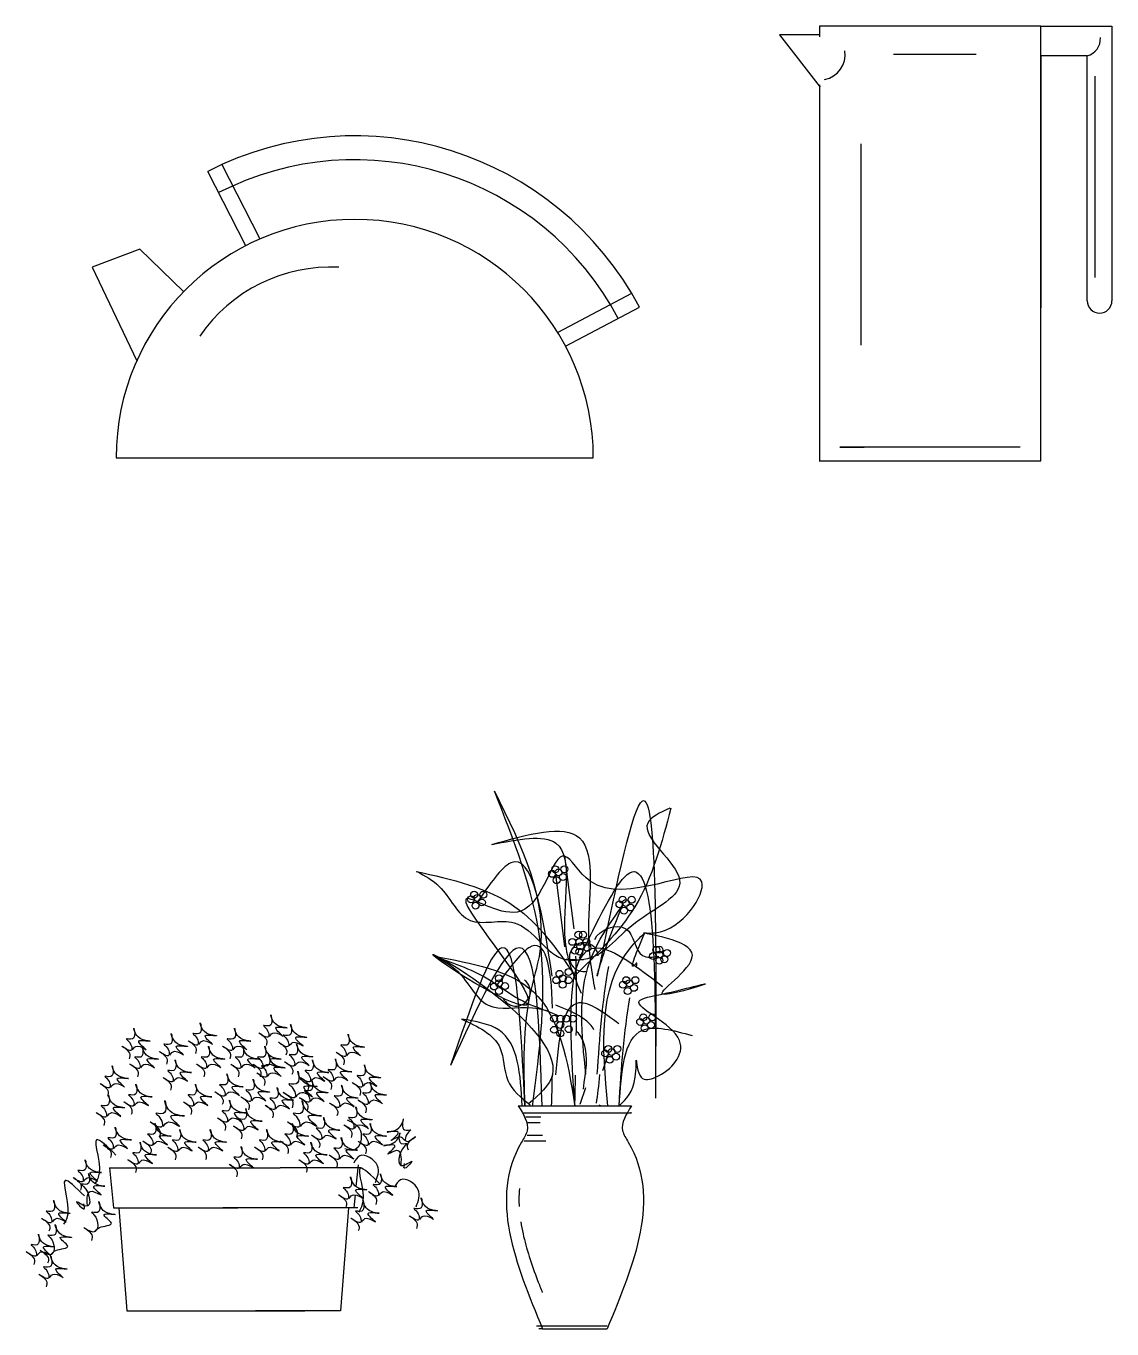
# Model space of a CAD drawing. Header units: centimetres. Extents: x 56177 to 99483, y 493 to 15482.
# Drawn here: x 61435.16 to 61462.04, y 3115.2 to 3147.45 of the extents above; entities that cross this region are included whole.
import ezdxf

# ---------------------------------------------------------------- set-up
doc = ezdxf.new("R2010")
doc.units = ezdxf.units.CM
doc.header["$MEASUREMENT"] = 0
doc.layers.add('010_BLOQUES', color=250, linetype='Continuous')

msp = doc.modelspace()

# ---------------------------------------------------------------- linework, layer by layer
at = {"layer": '010_BLOQUES'}
for p, q in [((61460.276, 3147.454), (61454.803, 3147.454)), ((61454.803, 3147.454), (61454.803, 3147.191)), ((61460.276, 3147.454), (61462.039, 3147.454)), ((61460.276, 3136.693), (61460.276, 3147.454)), ((61462.039, 3147.454), (61462.039, 3140.652)), ((61454.802, 3147.236), (61453.809, 3147.236)), ((61453.809, 3147.236), (61454.815, 3145.944)), ((61456.63, 3146.755), (61458.679, 3146.755)), ((61461.429, 3146.718), (61460.276, 3146.718)), ((61460.276, 3146.718), (61460.276, 3140.474)), ((61460.276, 3146.718), (61460.276, 3140.474)), ((61461.429, 3140.652), (61461.429, 3146.718)), ((61461.617, 3146.215), (61461.617, 3141.233)), ((61454.803, 3146.002), (61454.803, 3136.709)), ((61455.827, 3144.539), (61455.827, 3139.556)), ((61440.603, 3142.017), (61439.66, 3143.856)), ((61440.953, 3142.196), (61440.01, 3144.036)), ((61437.983, 3141.929), (61436.802, 3141.486)), ((61439.064, 3140.879), (61437.983, 3141.929)), ((61436.802, 3141.486), (61437.905, 3139.169)), ((61448.333, 3139.873), (61450.16, 3140.84)), ((61448.517, 3139.525), (61450.344, 3140.492)), ((61437.392, 3136.762), (61449.203, 3136.762)), ((61459.765, 3137.029), (61455.307, 3137.029)), ((61455.307, 3137.029), (61455.909, 3137.029)), ((61455.307, 3137.029), (61455.909, 3137.029)), ((61454.792, 3136.693), (61460.276, 3136.693)), ((61448.492, 3126.904), (61448.717, 3125.105)), ((61448.492, 3126.904), (61448.717, 3125.105)), ((61448.267, 3126.454), (61448.492, 3124.655)), ((61449.441, 3121.596), (61449.581, 3122.007)), ((61448.881, 3120.762), (61449.021, 3121.173)), ((61440.643, 3120.82), (61440.597, 3120.866)), ((61440.643, 3120.82), (61440.597, 3120.866)), ((61447.342, 3120.724), (61450.152, 3120.724)), ((61447.342, 3120.724), (61447.497, 3120.724)), ((61447.342, 3120.724), (61447.497, 3120.724)), ((61447.449, 3120.549), (61450.152, 3120.549)), ((61447.536, 3120.449), (61447.908, 3120.449)), ((61447.536, 3120.449), (61447.908, 3120.449)), ((61447.584, 3120.311), (61447.886, 3120.311)), ((61450.151, 3120.551), (61450.12, 3120.551)), ((61450.151, 3120.551), (61450.12, 3120.551)), ((61450.152, 3120.549), (61450.137, 3120.549)), ((61450.152, 3120.549), (61450.137, 3120.549)), ((61447.565, 3119.996), (61447.949, 3119.996)), ((61447.488, 3119.859), (61448.029, 3119.859)), ((61447.575, 3119.859), (61447.796, 3119.859)), ((61447.575, 3119.859), (61447.796, 3119.859)), ((61437.23, 3119.185), (61441.454, 3119.185)), ((61437.23, 3119.185), (61437.331, 3118.194)), ((61443.45, 3119.185), (61441.454, 3119.185)), ((61443.382, 3119.259), (61443.328, 3118.727)), ((61443.382, 3119.259), (61443.328, 3118.727)), ((61443.307, 3118.52), (61443.273, 3118.194)), ((61443.307, 3118.52), (61443.273, 3118.194)), ((61437.331, 3118.194), (61440.401, 3118.194)), ((61437.461, 3118.194), (61437.657, 3115.646)), ((61443.372, 3118.194), (61440.034, 3118.194)), ((61443.143, 3118.194), (61442.948, 3115.646)), ((61437.657, 3115.646), (61442.062, 3115.646)), ((61442.948, 3115.646), (61440.845, 3115.646)), ((61447.797, 3115.274), (61449.545, 3115.274)), ((61447.949, 3115.199), (61447.854, 3115.199)), ((61447.949, 3115.199), (61447.854, 3115.199)), ((61447.949, 3115.199), (61449.545, 3115.199))]:
    msp.add_line(p, q, dxfattribs=at)
for centre in [(61448.183, 3126.466), (61448.261, 3126.578), (61448.34, 3126.5), (61448.452, 3126.387), (61448.486, 3126.578), (61448.295, 3126.309), (61446.175, 3125.836), (61446.254, 3125.948), (61446.288, 3125.679), (61446.333, 3125.869), (61446.445, 3125.757), (61446.479, 3125.948), (61449.851, 3125.712), (61449.929, 3125.824), (61450.008, 3125.746), (61450.154, 3125.824), (61449.963, 3125.555), (61450.12, 3125.633), (61448.684, 3124.782), (61448.835, 3124.958), (61448.854, 3124.782), (61448.948, 3124.958), (61449.03, 3124.782), (61449.03, 3124.782), (61448.747, 3124.563), (61448.86, 3124.537), (61448.879, 3124.669), (61449.055, 3124.632), (61450.681, 3124.429), (61450.76, 3124.587), (61450.838, 3124.587), (61450.838, 3124.463), (61451.029, 3124.508), (61450.838, 3124.317), (61450.962, 3124.351), (61446.871, 3123.879), (61446.871, 3123.756), (61448.287, 3123.834), (61448.366, 3123.991), (61448.444, 3123.879), (61448.59, 3124.036), (61448.59, 3123.834), (61450.018, 3123.834), (61450.096, 3123.756), (61450.243, 3123.834), (61446.747, 3123.677), (61446.871, 3123.565), (61447.017, 3123.688), (61448.444, 3123.722), (61449.939, 3123.722), (61450.052, 3123.565), (61450.209, 3123.643), (61448.233, 3122.878), (61448.384, 3122.878), (61448.535, 3122.878), (61448.702, 3122.878), (61450.362, 3122.801), (61450.44, 3122.913), (61450.519, 3122.834), (61450.665, 3122.913), (61448.233, 3122.605), (61448.384, 3122.726), (61448.384, 3122.515), (61448.596, 3122.62), (61450.474, 3122.643), (61450.631, 3122.722), (61449.575, 3122.131), (61449.8, 3122.131), (61449.496, 3122.019), (61449.609, 3121.862), (61449.654, 3122.053), (61449.766, 3121.94)]:
    msp.add_circle(centre, 0.0856, dxfattribs=at)
for centre, radius, start, end in [((61461.323, 3147.136), 0.431, 284.3284, 4.0968), ((61454.812, 3146.745), 0.624, 280.5438, 8.5665), ((61443.298, 3136.762), 7.972, 27.8973, 117.1497), ((61443.298, 3136.762), 7.382, 27.8973, 117.1497), ((61443.298, 3136.762), 5.905, 0, 180), ((61442.707, 3137.549), 3.937, 87.1376, 145.4915), ((61461.734, 3140.652), 0.305, 180, 0)]:
    msp.add_arc(centre, radius, start, end, dxfattribs=at)
for centre, major_axis, start_param, end_param in [((61448.97, 3124.403), (0.253, 0.253), 5.583697, 10.443954), ((61447.286, 3123.55), (-0.253, 0.253), 1.238847, 4.85011)]:
    msp.add_ellipse(centre, major_axis=major_axis, ratio=1, start_param=start_param, end_param=end_param, dxfattribs=at)
for points, knots in [([(61449.309, 3123.934), (61449.716, 3125.911), (61450.796, 3131.164), (61450.761, 3124.848), (61450.739, 3120.909)], [0, 0, 0, 0, 4.421846, 11.748643, 11.748643, 11.748643, 11.748643]), ([(61447.698, 3120.704), (61447.88, 3122.103), (61448.229, 3124.79), (61447.235, 3127.304), (61446.758, 3128.509)], [0, 0, 0, 0, 4.155692, 7.977525, 7.977525, 7.977525, 7.977525]), ([(61446.758, 3128.509), (61447.432, 3127.149), (61448.238, 3125.521), (61447.435, 3122.949), (61447.475, 3121.696), (61447.507, 3120.724)], [0, 0, 0, 0, 4.232072, 5.0658, 7.958607, 7.958607, 7.958607, 7.958607]), ([(61446.758, 3128.509), (61447.432, 3127.149), (61448.238, 3125.521), (61447.435, 3122.949), (61447.475, 3121.696), (61447.507, 3120.724)], [0, 0, 0, 0, 4.232072, 5.0658, 7.958607, 7.958607, 7.958607, 7.958607]), ([(61447.698, 3120.704), (61447.88, 3122.103), (61448.229, 3124.79), (61447.235, 3127.304), (61446.758, 3128.509)], [0, 0, 0, 0, 4.155692, 7.977525, 7.977525, 7.977525, 7.977525]), ([(61447.698, 3120.704), (61447.88, 3122.103), (61448.229, 3124.79), (61447.235, 3127.304), (61446.758, 3128.509)], [0, 0, 0, 0, 4.155692, 7.977525, 7.977525, 7.977525, 7.977525]), ([(61446.758, 3128.509), (61447.432, 3127.149), (61448.238, 3125.521), (61447.435, 3122.949), (61447.475, 3121.696), (61447.507, 3120.724)], [0, 0, 0, 0, 4.232072, 5.0658, 7.958607, 7.958607, 7.958607, 7.958607]), ([(61451.098, 3128.089), (61450.857, 3127.98), (61450.026, 3127.606), (61452.114, 3126.19), (61450.036, 3125.333), (61449.375, 3124.277), (61448.684, 3124.336), (61448.534, 3124.349)], [0, 0, 0, 0, 0.657478, 2.273018, 3.797901, 5.366513, 5.801782, 5.801782, 5.801782, 5.801782]), ([(61451.124, 3128.095), (61450.899, 3127.238), (61450.475, 3125.63), (61449.289, 3124.474), (61448.735, 3123.934)], [0, 0, 0, 0, 2.601284, 4.878639, 4.878639, 4.878639, 4.878639]), ([(61446.69, 3127.19), (61447.584, 3127.446), (61449.477, 3127.989), (61448.954, 3125.201), (61449.164, 3124.022), (61449.239, 3123.604)], [0, 0, 0, 0, 2.175007, 4.608958, 5.946778, 5.946778, 5.946778, 5.946778]), ([(61446.69, 3127.19), (61447.333, 3127.321), (61448.959, 3127.654), (61448.233, 3125.029), (61448.729, 3123.912), (61448.906, 3123.514)], [0, 0, 0, 0, 1.58926, 4.023211, 5.372366, 5.372366, 5.372366, 5.372366]), ([(61449.845, 3120.724), (61450.017, 3120.893), (61450.28, 3121.152), (61450.258, 3122.127), (61450.297, 3121.302), (61451.04, 3121.472), (61451.889, 3122.502), (61449.817, 3123.301), (61451.07, 3123.499), (61452.718, 3123.965), (61449.983, 3123.091), (61452.745, 3124.744), (61449.991, 3125.04), (61451.349, 3124.946), (61452.846, 3127.412), (61449.441, 3125.299), (61448.277, 3127.611), (61447.838, 3124.786), (61444.751, 3126.89), (61449.599, 3121.583), (61442.54, 3126.116), (61449.291, 3122.227), (61447.864, 3120.998), (61447.602, 3120.772)], [0, 0, 0, 0, 0.809437, 1.235546, 1.677904, 2.028753, 3.118158, 4.512031, 5.138494, 6.200353, 7.287601, 8.546614, 9.808726, 10.076237, 11.780764, 14.546567, 15.435311, 17.175574, 18.527224, 21.530342, 24.134926, 28.274951, 29.205524, 29.205524, 29.205524, 29.205524]), ([(61448.184, 3123.934), (61447.949, 3125.463), (61447.615, 3127.635), (61446.636, 3126.205), (61446.346, 3125.781)], [0, 0, 0, 0, 2.983618, 4.236948, 4.236948, 4.236948, 4.236948]), ([(61448.865, 3124.378), (61449.3, 3125.289), (61450.757, 3128.338), (61450.746, 3123.971), (61450.739, 3120.909)], [0, 0, 0, 0, 2.381473, 7.965838, 7.965838, 7.965838, 7.965838]), ([(61444.815, 3126.526), (61445.697, 3126.331), (61447.352, 3125.966), (61448.311, 3124.581), (61448.759, 3123.934)], [0, 0, 0, 0, 2.599645, 4.877001, 4.877001, 4.877001, 4.877001]), ([(61444.842, 3126.52), (61445.036, 3126.417), (61445.566, 3126.136), (61446.001, 3125.021), (61447.536, 3125.583), (61448.119, 3124.252), (61448.81, 3124.332), (61448.96, 3124.349)], [0, 0, 0, 0, 0.657478, 1.794533, 2.890583, 4.459195, 4.894464, 4.894464, 4.894464, 4.894464]), ([(61449.02, 3121.507), (61448.916, 3122.481), (61448.751, 3124.015), (61449.619, 3125.25), (61449.935, 3125.7)], [0, 0, 0, 0, 2.803599, 4.415243, 4.415243, 4.415243, 4.415243]), ([(61449.297, 3123.943), (61449.33, 3124.065), (61449.502, 3124.662), (61449.743, 3125.24), (61449.935, 3125.7)], [77.376223, 77.376223, 77.376223, 77.376223, 85.880955, 118.994487, 118.994487, 118.994487, 118.994487]), ([(61449.297, 3123.943), (61449.33, 3124.065), (61449.502, 3124.662), (61449.743, 3125.24), (61449.935, 3125.7)], [77.376223, 77.376223, 77.376223, 77.376223, 85.880955, 118.994487, 118.994487, 118.994487, 118.994487]), ([(61449.242, 3124.841), (61449.339, 3125.094), (61450.218, 3125.396), (61450.227, 3124.343), (61450.674, 3124.403), (61450.828, 3124.424)], [0, 0, 0, 0, 0.81088, 1.589585, 1.999477, 1.999477, 1.999477, 1.999477]), ([(61448.195, 3123.14), (61448.162, 3124.204), (61447.948, 3125.264), (61447.092, 3124.088), (61446.796, 3123.68)], [33.388075, 33.388075, 33.388075, 33.388075, 85.880955, 113.732727, 113.732727, 113.732727, 113.732727]), ([(61449.559, 3120.724), (61449.43, 3122.181), (61449.283, 3123.827), (61450.352, 3124.884), (61450.474, 3125.005)], [0, 0, 0, 0, 3.950908, 4.461026, 4.461026, 4.461026, 4.461026]), ([(61450.271, 3124.166), (61450.311, 3124.323), (61450.027, 3123.933), (61450.282, 3124.544), (61450.474, 3125.005)], [75.004902, 75.004902, 75.004902, 75.004902, 85.880955, 118.994487, 118.994487, 118.994487, 118.994487]), ([(61447.507, 3120.724), (61447.413, 3122.723), (61447.243, 3126.331), (61446.154, 3123.142), (61445.669, 3121.719)], [0, 0, 0, 0, 3.950908, 7.132097, 7.132097, 7.132097, 7.132097]), ([(61447.934, 3120.724), (61447.875, 3122.685), (61447.764, 3126.323), (61446.329, 3123.171), (61445.669, 3121.719)], [0, 0, 0, 0, 3.950908, 7.326086, 7.326086, 7.326086, 7.326086]), ([(61448.747, 3120.724), (61448.614, 3122.698), (61448.419, 3125.606), (61450.31, 3124.148), (61450.917, 3123.68)], [0, 0, 0, 0, 3.950908, 5.818842, 5.818842, 5.818842, 5.818842]), ([(61445.265, 3124.424), (61446.201, 3124.254), (61448.222, 3123.887), (61448.563, 3121.828), (61448.747, 3120.724)], [0, 0, 0, 0, 2.599645, 5.609174, 5.609174, 5.609174, 5.609174]), ([(61445.292, 3124.419), (61445.77, 3124.251), (61446.512, 3123.991), (61447.336, 3123.33), (61447.848, 3123.148), (61448.098, 3123.06)], [0, 0, 0, 0, 1.507875, 2.33649, 3.1274, 3.1274, 3.1274, 3.1274]), ([(61445.292, 3124.419), (61445.485, 3124.315), (61446.012, 3124.03), (61446.476, 3122.948), (61447.533, 3123.258), (61448.15, 3123.056), (61448.348, 3122.944)], [0, 0, 0, 0, 14.610627, 39.8785, 64.235168, 78.19512, 78.19512, 78.19512, 78.19512]), ([(61449.218, 3122.607), (61449.19, 3122.655), (61448.986, 3122.931), (61448.597, 3123.086), (61448.272, 3123.216)], [37.440619, 37.440619, 37.440619, 37.440619, 41.666447, 63.207882, 63.207882, 63.207882, 63.207882]), ([(61448.276, 3121.492), (61448.354, 3122.365), (61448.478, 3123.755), (61449.468, 3123.031), (61449.837, 3122.761)], [0, 0, 0, 0, 1.87499, 2.988365, 2.988365, 2.988365, 2.988365]), ([(61441.188, 3122.442), (61441.22, 3122.486), (61441.305, 3122.602), (61441.693, 3122.317), (61441.214, 3122.695), (61441.493, 3122.667), (61441.734, 3122.651), (61441.273, 3122.653), (61441.184, 3123.15), (61441.312, 3122.625), (61440.983, 3122.74), (61441.158, 3122.616), (61441.235, 3122.302), (61440.763, 3122.639), (61441.162, 3122.394), (61441.12, 3122.264), (61441.105, 3122.217)], [0, 0, 0, 0, 0.14793, 0.390211, 0.666859, 0.842181, 0.942259, 1.249744, 1.491183, 1.758996, 1.908596, 1.990839, 2.220536, 2.469555, 2.728309, 2.869728, 2.869728, 2.869728, 2.869728]), ([(61447.446, 3120.724), (61447.4, 3121.495), (61447.331, 3122.648), (61446.287, 3122.814), (61445.941, 3122.869)], [0, 0, 0, 0, 1.958158, 2.927523, 2.927523, 2.927523, 2.927523]), ([(61445.941, 3122.869), (61446.341, 3122.687), (61447.022, 3122.376), (61446.965, 3121.29), (61447.414, 3120.925), (61447.637, 3120.744)], [0, 0, 0, 0, 1.183712, 2.01744, 2.837917, 2.837917, 2.837917, 2.837917]), ([(61445.941, 3122.869), (61446.341, 3122.687), (61447.022, 3122.376), (61446.965, 3121.29), (61447.414, 3120.925), (61447.637, 3120.744)], [0, 0, 0, 0, 1.183712, 2.01744, 2.837917, 2.837917, 2.837917, 2.837917]), ([(61447.446, 3120.724), (61447.4, 3121.495), (61447.331, 3122.648), (61446.287, 3122.814), (61445.941, 3122.869)], [0, 0, 0, 0, 1.958158, 2.927523, 2.927523, 2.927523, 2.927523]), ([(61447.446, 3120.724), (61447.4, 3121.495), (61447.331, 3122.648), (61446.287, 3122.814), (61445.941, 3122.869)], [0, 0, 0, 0, 1.958158, 2.927523, 2.927523, 2.927523, 2.927523]), ([(61445.941, 3122.869), (61446.341, 3122.687), (61447.022, 3122.376), (61446.965, 3121.29), (61447.414, 3120.925), (61447.637, 3120.744)], [0, 0, 0, 0, 1.183712, 2.01744, 2.837917, 2.837917, 2.837917, 2.837917]), ([(61437.796, 3122.112), (61437.828, 3122.156), (61437.912, 3122.272), (61438.301, 3121.988), (61437.821, 3122.365), (61438.101, 3122.337), (61438.342, 3122.321), (61437.881, 3122.323), (61437.792, 3122.82), (61437.92, 3122.295), (61437.591, 3122.41), (61437.766, 3122.286), (61437.843, 3121.973), (61437.371, 3122.31), (61437.77, 3122.065), (61437.728, 3121.934), (61437.713, 3121.888)], [0, 0, 0, 0, 0.14793, 0.390211, 0.666859, 0.842181, 0.942259, 1.249744, 1.491183, 1.758996, 1.908596, 1.990839, 2.220536, 2.469555, 2.728309, 2.869728, 2.869728, 2.869728, 2.869728]), ([(61439.44, 3122.245), (61439.472, 3122.289), (61439.556, 3122.405), (61439.945, 3122.12), (61439.465, 3122.498), (61439.745, 3122.47), (61439.986, 3122.454), (61439.525, 3122.456), (61439.436, 3122.953), (61439.564, 3122.428), (61439.235, 3122.543), (61439.41, 3122.419), (61439.487, 3122.105), (61439.015, 3122.442), (61439.414, 3122.198), (61439.372, 3122.067), (61439.357, 3122.021)], [0, 0, 0, 0, 0.14793, 0.390211, 0.666859, 0.842181, 0.942259, 1.249744, 1.491183, 1.758996, 1.908596, 1.990839, 2.220536, 2.469555, 2.728309, 2.869728, 2.869728, 2.869728, 2.869728]), ([(61440.288, 3122.112), (61440.32, 3122.156), (61440.404, 3122.272), (61440.793, 3121.988), (61440.313, 3122.365), (61440.593, 3122.337), (61440.834, 3122.321), (61440.373, 3122.323), (61440.284, 3122.82), (61440.412, 3122.295), (61440.083, 3122.41), (61440.258, 3122.286), (61440.335, 3121.973), (61439.863, 3122.31), (61440.262, 3122.065), (61440.22, 3121.934), (61440.205, 3121.888)], [0, 0, 0, 0, 0.14793, 0.390211, 0.666859, 0.842181, 0.942259, 1.249744, 1.491183, 1.758996, 1.908596, 1.990839, 2.220536, 2.469555, 2.728309, 2.869728, 2.869728, 2.869728, 2.869728]), ([(61441.679, 3122.205), (61441.711, 3122.249), (61441.795, 3122.365), (61442.184, 3122.08), (61441.704, 3122.458), (61441.984, 3122.43), (61442.225, 3122.414), (61441.764, 3122.415), (61441.675, 3122.913), (61441.803, 3122.388), (61441.474, 3122.503), (61441.649, 3122.379), (61441.726, 3122.065), (61441.254, 3122.402), (61441.653, 3122.157), (61441.611, 3122.027), (61441.596, 3121.98)], [0, 0, 0, 0, 0.14793, 0.390211, 0.666859, 0.842181, 0.942259, 1.249744, 1.491183, 1.758996, 1.908596, 1.990839, 2.220536, 2.469555, 2.728309, 2.869728, 2.869728, 2.869728, 2.869728]), ([(61448.79, 3122.575), (61448.872, 3122.472), (61449.1, 3122.066), (61449.012, 3121.579), (61448.948, 3121.139)], [90.42316, 90.42316, 90.42316, 90.42316, 99.093233, 121.632, 121.632, 121.632, 121.632]), ([(61449.845, 3120.724), (61449.896, 3121.56), (61449.98, 3122.925), (61451.183, 3122.592), (61451.649, 3122.463)], [0, 0, 0, 0, 1.958158, 3.194623, 3.194623, 3.194623, 3.194623]), ([(61449.845, 3120.724), (61449.896, 3121.56), (61449.98, 3122.925), (61451.183, 3122.592), (61451.649, 3122.463)], [0, 0, 0, 0, 1.958158, 3.194623, 3.194623, 3.194623, 3.194623]), ([(61449.845, 3120.724), (61449.896, 3121.56), (61449.98, 3122.925), (61451.183, 3122.592), (61451.649, 3122.463)], [0, 0, 0, 0, 1.958158, 3.194623, 3.194623, 3.194623, 3.194623]), ([(61438.723, 3121.981), (61438.755, 3122.025), (61438.839, 3122.141), (61439.228, 3121.856), (61438.748, 3122.234), (61439.028, 3122.206), (61439.268, 3122.19), (61438.808, 3122.191), (61438.719, 3122.689), (61438.846, 3122.164), (61438.517, 3122.279), (61438.693, 3122.155), (61438.77, 3121.841), (61438.297, 3122.178), (61438.696, 3121.933), (61438.654, 3121.803), (61438.64, 3121.756)], [0, 0, 0, 0, 0.14793, 0.390211, 0.666859, 0.842181, 0.942259, 1.249744, 1.491183, 1.758996, 1.908596, 1.990839, 2.220536, 2.469555, 2.728309, 2.869728, 2.869728, 2.869728, 2.869728]), ([(61441.828, 3121.723), (61441.86, 3121.767), (61441.944, 3121.883), (61442.333, 3121.598), (61441.853, 3121.976), (61442.132, 3121.948), (61442.373, 3121.932), (61441.912, 3121.934), (61441.823, 3122.431), (61441.951, 3121.906), (61441.622, 3122.021), (61441.797, 3121.897), (61441.874, 3121.583), (61441.402, 3121.92), (61441.801, 3121.676), (61441.759, 3121.545), (61441.744, 3121.499)], [0, 0, 0, 0, 0.14793, 0.390211, 0.666859, 0.842181, 0.942259, 1.249744, 1.491183, 1.758996, 1.908596, 1.990839, 2.220536, 2.469555, 2.728309, 2.869728, 2.869728, 2.869728, 2.869728]), ([(61443.102, 3121.963), (61443.134, 3122.007), (61443.218, 3122.123), (61443.607, 3121.838), (61443.127, 3122.216), (61443.407, 3122.188), (61443.647, 3122.172), (61443.187, 3122.174), (61443.098, 3122.671), (61443.226, 3122.146), (61442.896, 3122.261), (61443.072, 3122.137), (61443.149, 3121.823), (61442.677, 3122.16), (61443.075, 3121.916), (61443.034, 3121.785), (61443.019, 3121.739)], [0, 0, 0, 0, 0.14793, 0.390211, 0.666859, 0.842181, 0.942259, 1.249744, 1.491183, 1.758996, 1.908596, 1.990839, 2.220536, 2.469555, 2.728309, 2.869728, 2.869728, 2.869728, 2.869728]), ([(61438.001, 3121.665), (61438.033, 3121.709), (61438.117, 3121.825), (61438.506, 3121.541), (61438.026, 3121.918), (61438.306, 3121.891), (61438.547, 3121.875), (61438.086, 3121.876), (61437.997, 3122.374), (61438.125, 3121.849), (61437.796, 3121.964), (61437.971, 3121.84), (61438.048, 3121.526), (61437.576, 3121.863), (61437.975, 3121.618), (61437.933, 3121.487), (61437.918, 3121.441)], [0, 0, 0, 0, 0.14793, 0.390211, 0.666859, 0.842181, 0.942259, 1.249744, 1.491183, 1.758996, 1.908596, 1.990839, 2.220536, 2.469555, 2.728309, 2.869728, 2.869728, 2.869728, 2.869728]), ([(61439.647, 3121.665), (61439.679, 3121.709), (61439.763, 3121.825), (61440.152, 3121.541), (61439.672, 3121.918), (61439.952, 3121.891), (61440.193, 3121.875), (61439.732, 3121.876), (61439.643, 3122.374), (61439.771, 3121.849), (61439.442, 3121.964), (61439.617, 3121.84), (61439.694, 3121.526), (61439.222, 3121.863), (61439.621, 3121.618), (61439.579, 3121.487), (61439.564, 3121.441)], [0, 0, 0, 0, 0.14793, 0.390211, 0.666859, 0.842181, 0.942259, 1.249744, 1.491183, 1.758996, 1.908596, 1.990839, 2.220536, 2.469555, 2.728309, 2.869728, 2.869728, 2.869728, 2.869728]), ([(61440.493, 3121.665), (61440.525, 3121.709), (61440.609, 3121.825), (61440.998, 3121.541), (61440.518, 3121.918), (61440.798, 3121.891), (61441.039, 3121.875), (61440.578, 3121.876), (61440.489, 3122.374), (61440.617, 3121.849), (61440.288, 3121.964), (61440.463, 3121.84), (61440.54, 3121.526), (61440.068, 3121.863), (61440.467, 3121.618), (61440.425, 3121.487), (61440.41, 3121.441)], [0, 0, 0, 0, 0.14793, 0.390211, 0.666859, 0.842181, 0.942259, 1.249744, 1.491183, 1.758996, 1.908596, 1.990839, 2.220536, 2.469555, 2.728309, 2.869728, 2.869728, 2.869728, 2.869728]), ([(61441.041, 3121.665), (61441.073, 3121.709), (61441.157, 3121.825), (61441.546, 3121.541), (61441.066, 3121.918), (61441.346, 3121.891), (61441.586, 3121.875), (61441.126, 3121.876), (61441.037, 3122.374), (61441.165, 3121.849), (61440.836, 3121.964), (61441.011, 3121.84), (61441.088, 3121.526), (61440.616, 3121.863), (61441.014, 3121.618), (61440.973, 3121.487), (61440.958, 3121.441)], [0, 0, 0, 0, 0.14793, 0.390211, 0.666859, 0.842181, 0.942259, 1.249744, 1.491183, 1.758996, 1.908596, 1.990839, 2.220536, 2.469555, 2.728309, 2.869728, 2.869728, 2.869728, 2.869728]), ([(61441.139, 3121.451), (61441.171, 3121.495), (61441.255, 3121.611), (61441.644, 3121.327), (61441.164, 3121.704), (61441.444, 3121.676), (61441.684, 3121.66), (61441.224, 3121.662), (61441.135, 3122.159), (61441.263, 3121.634), (61440.934, 3121.749), (61441.109, 3121.625), (61441.186, 3121.312), (61440.714, 3121.649), (61441.112, 3121.404), (61441.071, 3121.273), (61441.056, 3121.227)], [0, 0, 0, 0, 0.14793, 0.390211, 0.666859, 0.842181, 0.942259, 1.249744, 1.491183, 1.758996, 1.908596, 1.990839, 2.220536, 2.469555, 2.728309, 2.869728, 2.869728, 2.869728, 2.869728]), ([(61442.787, 3121.351), (61442.819, 3121.395), (61442.903, 3121.511), (61443.292, 3121.227), (61442.812, 3121.604), (61443.091, 3121.577), (61443.332, 3121.561), (61442.871, 3121.562), (61442.782, 3122.06), (61442.91, 3121.535), (61442.581, 3121.65), (61442.757, 3121.525), (61442.833, 3121.212), (61442.361, 3121.549), (61442.76, 3121.304), (61442.718, 3121.173), (61442.704, 3121.127)], [0, 0, 0, 0, 0.14793, 0.390211, 0.666859, 0.842181, 0.942259, 1.249744, 1.491183, 1.758996, 1.908596, 1.990839, 2.220536, 2.469555, 2.728309, 2.869728, 2.869728, 2.869728, 2.869728]), ([(61437.262, 3121.185), (61437.294, 3121.229), (61437.378, 3121.345), (61437.767, 3121.061), (61437.287, 3121.438), (61437.567, 3121.411), (61437.807, 3121.395), (61437.346, 3121.396), (61437.257, 3121.894), (61437.385, 3121.369), (61437.056, 3121.484), (61437.232, 3121.36), (61437.308, 3121.046), (61436.836, 3121.383), (61437.235, 3121.138), (61437.193, 3121.007), (61437.179, 3120.961)], [0, 0, 0, 0, 0.14793, 0.390211, 0.666859, 0.842181, 0.942259, 1.249744, 1.491183, 1.758996, 1.908596, 1.990839, 2.220536, 2.469555, 2.728309, 2.869728, 2.869728, 2.869728, 2.869728]), ([(61438.82, 3121.332), (61438.852, 3121.376), (61438.936, 3121.492), (61439.325, 3121.207), (61438.845, 3121.585), (61439.125, 3121.557), (61439.365, 3121.541), (61438.905, 3121.543), (61438.816, 3122.04), (61438.943, 3121.515), (61438.614, 3121.63), (61438.79, 3121.506), (61438.867, 3121.192), (61438.394, 3121.53), (61438.793, 3121.285), (61438.751, 3121.154), (61438.737, 3121.108)], [0, 0, 0, 0, 0.14793, 0.390211, 0.666859, 0.842181, 0.942259, 1.249744, 1.491183, 1.758996, 1.908596, 1.990839, 2.220536, 2.469555, 2.728309, 2.869728, 2.869728, 2.869728, 2.869728]), ([(61441.848, 3120.945), (61441.886, 3120.997), (61441.987, 3121.137), (61442.454, 3120.795), (61441.878, 3121.248), (61442.214, 3121.215), (61442.503, 3121.196), (61441.95, 3121.198), (61441.843, 3121.795), (61441.996, 3121.165), (61441.602, 3121.303), (61441.812, 3121.154), (61441.904, 3120.777), (61441.338, 3121.182), (61441.816, 3120.888), (61441.766, 3120.731), (61441.748, 3120.676)], [0, 0, 0, 0, 0.177516, 0.468253, 0.800231, 1.010617, 1.130711, 1.499693, 1.78942, 2.110795, 2.290315, 2.389006, 2.664644, 2.963466, 3.27397, 3.443674, 3.443674, 3.443674, 3.443674]), ([(61442.218, 3121.332), (61442.25, 3121.376), (61442.334, 3121.492), (61442.723, 3121.207), (61442.243, 3121.585), (61442.523, 3121.557), (61442.763, 3121.541), (61442.303, 3121.543), (61442.214, 3122.04), (61442.342, 3121.515), (61442.013, 3121.63), (61442.188, 3121.506), (61442.265, 3121.192), (61441.793, 3121.53), (61442.191, 3121.285), (61442.15, 3121.154), (61442.135, 3121.108)], [0, 0, 0, 0, 0.14793, 0.390211, 0.666859, 0.842181, 0.942259, 1.249744, 1.491183, 1.758996, 1.908596, 1.990839, 2.220536, 2.469555, 2.728309, 2.869728, 2.869728, 2.869728, 2.869728]), ([(61443.505, 3121.206), (61443.537, 3121.25), (61443.621, 3121.366), (61444.01, 3121.081), (61443.53, 3121.459), (61443.81, 3121.431), (61444.05, 3121.415), (61443.59, 3121.416), (61443.501, 3121.914), (61443.628, 3121.389), (61443.299, 3121.504), (61443.475, 3121.38), (61443.552, 3121.066), (61443.08, 3121.403), (61443.478, 3121.158), (61443.437, 3121.028), (61443.422, 3120.981)], [0, 0, 0, 0, 0.14793, 0.390211, 0.666859, 0.842181, 0.942259, 1.249744, 1.491183, 1.758996, 1.908596, 1.990839, 2.220536, 2.469555, 2.728309, 2.869728, 2.869728, 2.869728, 2.869728]), ([(61437.85, 3120.729), (61437.882, 3120.773), (61437.966, 3120.889), (61438.355, 3120.605), (61437.875, 3120.982), (61438.155, 3120.955), (61438.395, 3120.939), (61437.935, 3120.94), (61437.846, 3121.438), (61437.974, 3120.913), (61437.645, 3121.028), (61437.82, 3120.904), (61437.897, 3120.59), (61437.425, 3120.927), (61437.823, 3120.682), (61437.782, 3120.551), (61437.767, 3120.505)], [0, 0, 0, 0, 0.14793, 0.390211, 0.666859, 0.842181, 0.942259, 1.249744, 1.491183, 1.758996, 1.908596, 1.990839, 2.220536, 2.469555, 2.728309, 2.869728, 2.869728, 2.869728, 2.869728]), ([(61439.323, 3120.729), (61439.355, 3120.773), (61439.439, 3120.889), (61439.828, 3120.605), (61439.348, 3120.982), (61439.627, 3120.955), (61439.868, 3120.939), (61439.407, 3120.94), (61439.318, 3121.438), (61439.446, 3120.913), (61439.117, 3121.028), (61439.293, 3120.904), (61439.369, 3120.59), (61438.897, 3120.927), (61439.296, 3120.682), (61439.254, 3120.551), (61439.24, 3120.505)], [0, 0, 0, 0, 0.14793, 0.390211, 0.666859, 0.842181, 0.942259, 1.249744, 1.491183, 1.758996, 1.908596, 1.990839, 2.220536, 2.469555, 2.728309, 2.869728, 2.869728, 2.869728, 2.869728]), ([(61440.104, 3120.98), (61440.136, 3121.024), (61440.22, 3121.14), (61440.609, 3120.855), (61440.129, 3121.233), (61440.409, 3121.205), (61440.649, 3121.189), (61440.188, 3121.191), (61440.099, 3121.688), (61440.227, 3121.163), (61439.898, 3121.278), (61440.074, 3121.154), (61440.15, 3120.84), (61439.678, 3121.177), (61440.077, 3120.933), (61440.035, 3120.802), (61440.021, 3120.756)], [0, 0, 0, 0, 0.14793, 0.390211, 0.666859, 0.842181, 0.942259, 1.249744, 1.491183, 1.758996, 1.908596, 1.990839, 2.220536, 2.469555, 2.728309, 2.869728, 2.869728, 2.869728, 2.869728]), ([(61440.753, 3120.85), (61440.785, 3120.894), (61440.869, 3121.01), (61441.258, 3120.726), (61440.778, 3121.103), (61441.058, 3121.075), (61441.298, 3121.06), (61440.838, 3121.061), (61440.749, 3121.559), (61440.876, 3121.033), (61440.547, 3121.148), (61440.723, 3121.024), (61440.8, 3120.711), (61440.327, 3121.048), (61440.726, 3120.803), (61440.684, 3120.672), (61440.67, 3120.626)], [0, 0, 0, 0, 0.14793, 0.390211, 0.666859, 0.842181, 0.942259, 1.249744, 1.491183, 1.758996, 1.908596, 1.990839, 2.220536, 2.469555, 2.728309, 2.869728, 2.869728, 2.869728, 2.869728]), ([(61442.201, 3120.833), (61442.233, 3120.877), (61442.317, 3120.993), (61442.706, 3120.709), (61442.226, 3121.086), (61442.506, 3121.059), (61442.746, 3121.043), (61442.286, 3121.044), (61442.197, 3121.542), (61442.324, 3121.017), (61441.995, 3121.132), (61442.171, 3121.008), (61442.248, 3120.694), (61441.775, 3121.031), (61442.174, 3120.786), (61442.132, 3120.655), (61442.118, 3120.609)], [0, 0, 0, 0, 0.14793, 0.390211, 0.666859, 0.842181, 0.942259, 1.249744, 1.491183, 1.758996, 1.908596, 1.990839, 2.220536, 2.469555, 2.728309, 2.869728, 2.869728, 2.869728, 2.869728]), ([(61442.941, 3120.702), (61442.973, 3120.746), (61443.057, 3120.862), (61443.446, 3120.577), (61442.966, 3120.955), (61443.246, 3120.927), (61443.487, 3120.911), (61443.026, 3120.913), (61442.937, 3121.41), (61443.065, 3120.885), (61442.736, 3121), (61442.911, 3120.876), (61442.988, 3120.562), (61442.516, 3120.899), (61442.915, 3120.655), (61442.873, 3120.524), (61442.858, 3120.478)], [0, 0, 0, 0, 0.14793, 0.390211, 0.666859, 0.842181, 0.942259, 1.249744, 1.491183, 1.758996, 1.908596, 1.990839, 2.220536, 2.469555, 2.728309, 2.869728, 2.869728, 2.869728, 2.869728]), ([(61443.646, 3120.776), (61443.678, 3120.82), (61443.762, 3120.936), (61444.151, 3120.651), (61443.671, 3121.029), (61443.951, 3121.001), (61444.191, 3120.985), (61443.731, 3120.987), (61443.642, 3121.484), (61443.77, 3120.959), (61443.441, 3121.074), (61443.616, 3120.95), (61443.693, 3120.636), (61443.221, 3120.974), (61443.619, 3120.729), (61443.578, 3120.598), (61443.563, 3120.552)], [0, 0, 0, 0, 0.14793, 0.390211, 0.666859, 0.842181, 0.942259, 1.249744, 1.491183, 1.758996, 1.908596, 1.990839, 2.220536, 2.469555, 2.728309, 2.869728, 2.869728, 2.869728, 2.869728]), ([(61437.169, 3120.463), (61437.201, 3120.507), (61437.285, 3120.623), (61437.674, 3120.338), (61437.194, 3120.716), (61437.474, 3120.688), (61437.714, 3120.672), (61437.254, 3120.673), (61437.165, 3121.171), (61437.293, 3120.646), (61436.963, 3120.761), (61437.139, 3120.637), (61437.216, 3120.323), (61436.744, 3120.66), (61437.142, 3120.415), (61437.101, 3120.285), (61437.086, 3120.238)], [0, 0, 0, 0, 0.14793, 0.390211, 0.666859, 0.842181, 0.942259, 1.249744, 1.491183, 1.758996, 1.908596, 1.990839, 2.220536, 2.469555, 2.728309, 2.869728, 2.869728, 2.869728, 2.869728]), ([(61441.346, 3120.646), (61441.378, 3120.69), (61441.462, 3120.806), (61441.851, 3120.522), (61441.371, 3120.899), (61441.651, 3120.872), (61441.892, 3120.856), (61441.431, 3120.857), (61441.342, 3121.355), (61441.47, 3120.83), (61441.141, 3120.945), (61441.316, 3120.82), (61441.393, 3120.507), (61440.921, 3120.844), (61441.32, 3120.599), (61441.278, 3120.468), (61441.263, 3120.422)], [0, 0, 0, 0, 0.14793, 0.390211, 0.666859, 0.842181, 0.942259, 1.249744, 1.491183, 1.758996, 1.908596, 1.990839, 2.220536, 2.469555, 2.728309, 2.869728, 2.869728, 2.869728, 2.869728]), ([(61438.557, 3120.215), (61438.596, 3120.267), (61438.697, 3120.407), (61439.163, 3120.065), (61438.588, 3120.518), (61438.923, 3120.485), (61439.212, 3120.466), (61438.659, 3120.468), (61438.552, 3121.065), (61438.706, 3120.435), (61438.311, 3120.573), (61438.521, 3120.424), (61438.613, 3120.047), (61438.047, 3120.452), (61438.525, 3120.158), (61438.475, 3120.001), (61438.458, 3119.946)], [0, 0, 0, 0, 0.177516, 0.468253, 0.800231, 1.010617, 1.130711, 1.499693, 1.78942, 2.110795, 2.290315, 2.389006, 2.664644, 2.963466, 3.27397, 3.443674, 3.443674, 3.443674, 3.443674]), ([(61440.165, 3120.333), (61440.197, 3120.377), (61440.281, 3120.493), (61440.67, 3120.209), (61440.19, 3120.586), (61440.469, 3120.558), (61440.71, 3120.543), (61440.249, 3120.544), (61440.16, 3121.042), (61440.288, 3120.517), (61439.959, 3120.631), (61440.134, 3120.507), (61440.211, 3120.194), (61439.739, 3120.531), (61440.138, 3120.286), (61440.096, 3120.155), (61440.081, 3120.109)], [0, 0, 0, 0, 0.14793, 0.390211, 0.666859, 0.842181, 0.942259, 1.249744, 1.491183, 1.758996, 1.908596, 1.990839, 2.220536, 2.469555, 2.728309, 2.869728, 2.869728, 2.869728, 2.869728]), ([(61440.567, 3120.127), (61440.599, 3120.171), (61440.683, 3120.287), (61441.072, 3120.003), (61440.592, 3120.38), (61440.872, 3120.353), (61441.113, 3120.337), (61440.652, 3120.338), (61440.563, 3120.836), (61440.691, 3120.311), (61440.362, 3120.426), (61440.537, 3120.301), (61440.614, 3119.988), (61440.142, 3120.325), (61440.541, 3120.08), (61440.499, 3119.949), (61440.484, 3119.903)], [0, 0, 0, 0, 0.14793, 0.390211, 0.666859, 0.842181, 0.942259, 1.249744, 1.491183, 1.758996, 1.908596, 1.990839, 2.220536, 2.469555, 2.728309, 2.869728, 2.869728, 2.869728, 2.869728]), ([(61441.956, 3120.215), (61441.994, 3120.267), (61442.095, 3120.407), (61442.561, 3120.065), (61441.986, 3120.518), (61442.321, 3120.485), (61442.61, 3120.466), (61442.057, 3120.468), (61441.95, 3121.065), (61442.104, 3120.435), (61441.709, 3120.573), (61441.919, 3120.424), (61442.012, 3120.047), (61441.445, 3120.452), (61441.924, 3120.158), (61441.873, 3120.001), (61441.856, 3119.946)], [0, 0, 0, 0, 0.177516, 0.468253, 0.800231, 1.010617, 1.130711, 1.499693, 1.78942, 2.110795, 2.290315, 2.389006, 2.664644, 2.963466, 3.27397, 3.443674, 3.443674, 3.443674, 3.443674]), ([(61443.294, 3120.164), (61443.326, 3120.208), (61443.41, 3120.324), (61443.799, 3120.04), (61443.319, 3120.417), (61443.599, 3120.39), (61443.839, 3120.374), (61443.378, 3120.375), (61443.289, 3120.873), (61443.417, 3120.348), (61443.088, 3120.463), (61443.264, 3120.339), (61443.34, 3120.025), (61442.868, 3120.362), (61443.267, 3120.117), (61443.225, 3119.986), (61443.211, 3119.94)], [0, 0, 0, 0, 0.14793, 0.390211, 0.666859, 0.842181, 0.942259, 1.249744, 1.491183, 1.758996, 1.908596, 1.990839, 2.220536, 2.469555, 2.728309, 2.869728, 2.869728, 2.869728, 2.869728]), ([(61447.342, 3120.724), (61447.475, 3120.514), (61447.673, 3120.205), (61446.564, 3118.541), (61447.279, 3116.815), (61447.949, 3115.199)], [0, 0, 0, 0, 0.656861, 0.972225, 5.624929, 5.624929, 5.624929, 5.624929]), ([(61450.152, 3120.724), (61450.019, 3120.514), (61449.821, 3120.205), (61450.93, 3118.541), (61450.214, 3116.815), (61449.545, 3115.199)], [0, 0, 0, 0, 0.656861, 0.972225, 5.624929, 5.624929, 5.624929, 5.624929]), ([(61438.321, 3119.757), (61438.353, 3119.801), (61438.438, 3119.917), (61438.826, 3119.632), (61438.347, 3120.01), (61438.626, 3119.982), (61438.867, 3119.966), (61438.406, 3119.968), (61438.317, 3120.465), (61438.445, 3119.94), (61438.116, 3120.055), (61438.291, 3119.931), (61438.368, 3119.617), (61437.896, 3119.954), (61438.295, 3119.71), (61438.253, 3119.579), (61438.238, 3119.533)], [0, 0, 0, 0, 0.14793, 0.390211, 0.666859, 0.842181, 0.942259, 1.249744, 1.491183, 1.758996, 1.908596, 1.990839, 2.220536, 2.469555, 2.728309, 2.869728, 2.869728, 2.869728, 2.869728]), ([(61441.72, 3119.757), (61441.751, 3119.801), (61441.836, 3119.917), (61442.224, 3119.632), (61441.745, 3120.01), (61442.024, 3119.982), (61442.265, 3119.966), (61441.804, 3119.968), (61441.715, 3120.465), (61441.843, 3119.94), (61441.514, 3120.055), (61441.689, 3119.931), (61441.766, 3119.617), (61441.294, 3119.954), (61441.693, 3119.71), (61441.651, 3119.579), (61441.636, 3119.533)], [0, 0, 0, 0, 0.14793, 0.390211, 0.666859, 0.842181, 0.942259, 1.249744, 1.491183, 1.758996, 1.908596, 1.990839, 2.220536, 2.469555, 2.728309, 2.869728, 2.869728, 2.869728, 2.869728]), ([(61442.496, 3119.905), (61442.528, 3119.949), (61442.612, 3120.065), (61443.001, 3119.78), (61442.521, 3120.158), (61442.801, 3120.13), (61443.042, 3120.114), (61442.581, 3120.116), (61442.492, 3120.613), (61442.62, 3120.088), (61442.291, 3120.203), (61442.466, 3120.079), (61442.543, 3119.765), (61442.071, 3120.103), (61442.47, 3119.858), (61442.428, 3119.727), (61442.413, 3119.681)], [0, 0, 0, 0, 0.14793, 0.390211, 0.666859, 0.842181, 0.942259, 1.249744, 1.491183, 1.758996, 1.908596, 1.990839, 2.220536, 2.469555, 2.728309, 2.869728, 2.869728, 2.869728, 2.869728]), ([(61443.112, 3120.377), (61443.25, 3120.312), (61443.552, 3120.168), (61443.399, 3119.553), (61443.138, 3119.631), (61443.055, 3119.656)], [0, 0, 0, 0, 0.422447, 0.924515, 1.158038, 1.158038, 1.158038, 1.158038]), ([(61443.646, 3119.757), (61443.678, 3119.801), (61443.762, 3119.917), (61444.151, 3119.632), (61443.671, 3120.01), (61443.951, 3119.982), (61444.191, 3119.966), (61443.731, 3119.967), (61443.642, 3120.465), (61443.77, 3119.94), (61443.441, 3120.055), (61443.616, 3119.931), (61443.693, 3119.617), (61443.221, 3119.954), (61443.619, 3119.709), (61443.578, 3119.579), (61443.563, 3119.532)], [0, 0, 0, 0, 0.14793, 0.390211, 0.666859, 0.842181, 0.942259, 1.249744, 1.491183, 1.758996, 1.908596, 1.990839, 2.220536, 2.469555, 2.728309, 2.869728, 2.869728, 2.869728, 2.869728]), ([(61444.534, 3119.861), (61444.502, 3119.905), (61444.418, 3120.021), (61444.029, 3119.736), (61444.509, 3120.114), (61444.229, 3120.086), (61443.988, 3120.07), (61444.449, 3120.072), (61444.538, 3120.569), (61444.41, 3120.044), (61444.739, 3120.159), (61444.564, 3120.035), (61444.487, 3119.721), (61444.959, 3120.059), (61444.56, 3119.814), (61444.602, 3119.683), (61444.617, 3119.637)], [0, 0, 0, 0, 0.14793, 0.390211, 0.666859, 0.842181, 0.942259, 1.249744, 1.491183, 1.758996, 1.908596, 1.990839, 2.220536, 2.469555, 2.728309, 2.869728, 2.869728, 2.869728, 2.869728]), ([(61437.337, 3119.664), (61437.369, 3119.708), (61437.453, 3119.824), (61437.842, 3119.54), (61437.362, 3119.917), (61437.642, 3119.889), (61437.882, 3119.873), (61437.422, 3119.875), (61437.333, 3120.373), (61437.46, 3119.847), (61437.131, 3119.962), (61437.307, 3119.838), (61437.384, 3119.525), (61436.911, 3119.862), (61437.31, 3119.617), (61437.268, 3119.486), (61437.254, 3119.44)], [0, 0, 0, 0, 0.14793, 0.390211, 0.666859, 0.842181, 0.942259, 1.249744, 1.491183, 1.758996, 1.908596, 1.990839, 2.220536, 2.469555, 2.728309, 2.869728, 2.869728, 2.869728, 2.869728]), ([(61438.935, 3119.608), (61438.966, 3119.652), (61439.051, 3119.768), (61439.439, 3119.484), (61438.96, 3119.861), (61439.239, 3119.834), (61439.48, 3119.818), (61439.019, 3119.819), (61438.93, 3120.317), (61439.058, 3119.792), (61438.729, 3119.907), (61438.904, 3119.783), (61438.981, 3119.469), (61438.509, 3119.806), (61438.908, 3119.561), (61438.866, 3119.43), (61438.851, 3119.384)], [0, 0, 0, 0, 0.14793, 0.390211, 0.666859, 0.842181, 0.942259, 1.249744, 1.491183, 1.758996, 1.908596, 1.990839, 2.220536, 2.469555, 2.728309, 2.869728, 2.869728, 2.869728, 2.869728]), ([(61439.69, 3119.608), (61439.722, 3119.652), (61439.806, 3119.768), (61440.195, 3119.484), (61439.715, 3119.861), (61439.994, 3119.834), (61440.235, 3119.818), (61439.774, 3119.819), (61439.685, 3120.317), (61439.813, 3119.792), (61439.484, 3119.907), (61439.66, 3119.783), (61439.736, 3119.469), (61439.264, 3119.806), (61439.663, 3119.561), (61439.621, 3119.43), (61439.607, 3119.384)], [0, 0, 0, 0, 0.14793, 0.390211, 0.666859, 0.842181, 0.942259, 1.249744, 1.491183, 1.758996, 1.908596, 1.990839, 2.220536, 2.469555, 2.728309, 2.869728, 2.869728, 2.869728, 2.869728]), ([(61441.087, 3119.608), (61441.119, 3119.652), (61441.203, 3119.768), (61441.592, 3119.484), (61441.112, 3119.861), (61441.391, 3119.834), (61441.632, 3119.818), (61441.171, 3119.819), (61441.082, 3120.317), (61441.21, 3119.792), (61440.881, 3119.907), (61441.057, 3119.783), (61441.133, 3119.469), (61440.661, 3119.806), (61441.06, 3119.561), (61441.018, 3119.43), (61441.004, 3119.384)], [0, 0, 0, 0, 0.14793, 0.390211, 0.666859, 0.842181, 0.942259, 1.249744, 1.491183, 1.758996, 1.908596, 1.990839, 2.220536, 2.469555, 2.728309, 2.869728, 2.869728, 2.869728, 2.869728]), ([(61442.932, 3119.41), (61442.963, 3119.453), (61443.048, 3119.569), (61443.436, 3119.285), (61442.957, 3119.663), (61443.236, 3119.635), (61443.477, 3119.619), (61443.016, 3119.62), (61442.927, 3120.118), (61443.055, 3119.593), (61442.726, 3119.708), (61442.901, 3119.584), (61442.978, 3119.27), (61442.506, 3119.607), (61442.905, 3119.362), (61442.863, 3119.232), (61442.848, 3119.185)], [0, 0, 0, 0, 0.14793, 0.390211, 0.666859, 0.842181, 0.942259, 1.249744, 1.491183, 1.758996, 1.908596, 1.990839, 2.220536, 2.469555, 2.728309, 2.869728, 2.869728, 2.869728, 2.869728]), ([(61444.449, 3119.261), (61444.456, 3119.445), (61444.467, 3119.749), (61443.943, 3119.407), (61444.424, 3119.775), (61444.144, 3119.749), (61443.903, 3119.733), (61444.364, 3119.734), (61444.453, 3120.232), (61444.326, 3119.707), (61444.653, 3119.823), (61444.386, 3119.625), (61444.296, 3119.033), (61444.863, 3119.495), (61444.483, 3119.072), (61444.52, 3119.244), (61444.532, 3119.299)], [0, 0, 0, 0, 0.373027, 0.615308, 0.891956, 1.067278, 1.167356, 1.474841, 1.71628, 1.984093, 2.133693, 2.215936, 2.705767, 2.954785, 3.213539, 3.335713, 3.335713, 3.335713, 3.335713]), ([(61437.388, 3119.505), (61437.18, 3119.707), (61436.647, 3120.228), (61437.109, 3119.137), (61436.895, 3118.84), (61436.866, 3118.8)], [0, 0, 0, 0, 0.609696, 1.566316, 1.714583, 1.714583, 1.714583, 1.714583]), ([(61437.952, 3119.293), (61437.984, 3119.337), (61438.068, 3119.453), (61438.457, 3119.169), (61437.977, 3119.546), (61438.257, 3119.519), (61438.497, 3119.503), (61438.037, 3119.504), (61437.948, 3120.002), (61438.076, 3119.477), (61437.747, 3119.592), (61437.922, 3119.468), (61437.999, 3119.154), (61437.527, 3119.491), (61437.925, 3119.246), (61437.884, 3119.115), (61437.869, 3119.069)], [0, 0, 0, 0, 0.14793, 0.390211, 0.666859, 0.842181, 0.942259, 1.249744, 1.491183, 1.758996, 1.908596, 1.990839, 2.220536, 2.469555, 2.728309, 2.869728, 2.869728, 2.869728, 2.869728]), ([(61440.456, 3119.185), (61440.488, 3119.229), (61440.572, 3119.345), (61440.961, 3119.061), (61440.481, 3119.438), (61440.76, 3119.411), (61441.001, 3119.395), (61440.54, 3119.396), (61440.451, 3119.894), (61440.579, 3119.369), (61440.25, 3119.484), (61440.425, 3119.359), (61440.502, 3119.046), (61440.03, 3119.383), (61440.429, 3119.138), (61440.387, 3119.007), (61440.372, 3118.961)], [0, 0, 0, 0, 0.14793, 0.390211, 0.666859, 0.842181, 0.942259, 1.249744, 1.491183, 1.758996, 1.908596, 1.990839, 2.220536, 2.469555, 2.728309, 2.869728, 2.869728, 2.869728, 2.869728]), ([(61442.181, 3119.293), (61442.213, 3119.337), (61442.297, 3119.453), (61442.686, 3119.169), (61442.206, 3119.546), (61442.486, 3119.519), (61442.726, 3119.503), (61442.266, 3119.504), (61442.177, 3120.002), (61442.304, 3119.477), (61441.975, 3119.592), (61442.151, 3119.468), (61442.228, 3119.154), (61441.756, 3119.491), (61442.154, 3119.246), (61442.113, 3119.115), (61442.098, 3119.069)], [0, 0, 0, 0, 0.14793, 0.390211, 0.666859, 0.842181, 0.942259, 1.249744, 1.491183, 1.758996, 1.908596, 1.990839, 2.220536, 2.469555, 2.728309, 2.869728, 2.869728, 2.869728, 2.869728]), ([(61436.594, 3118.855), (61436.626, 3118.899), (61436.711, 3119.015), (61437.099, 3118.731), (61436.62, 3119.108), (61436.899, 3119.081), (61437.14, 3119.065), (61436.679, 3119.066), (61436.59, 3119.564), (61436.718, 3119.039), (61436.389, 3119.154), (61436.564, 3119.029), (61436.641, 3118.716), (61436.169, 3119.053), (61436.568, 3118.808), (61436.526, 3118.677), (61436.511, 3118.631)], [0, 0, 0, 0, 0.14793, 0.390211, 0.666859, 0.842181, 0.942259, 1.249744, 1.491183, 1.758996, 1.908596, 1.990839, 2.220536, 2.469555, 2.728309, 2.869728, 2.869728, 2.869728, 2.869728]), ([(61443.809, 3118.821), (61443.864, 3118.964), (61443.984, 3119.276), (61443.45, 3119.617), (61443.315, 3119.381), (61443.272, 3119.306)], [0, 0, 0, 0, 0.422447, 0.924515, 1.158038, 1.158038, 1.158038, 1.158038]), ([(61436.68, 3118.255), (61436.673, 3118.439), (61436.661, 3118.743), (61437.185, 3118.401), (61436.705, 3118.77), (61436.984, 3118.744), (61437.225, 3118.727), (61436.764, 3118.729), (61436.675, 3119.227), (61436.802, 3118.701), (61436.475, 3118.817), (61436.742, 3118.619), (61436.832, 3118.027), (61436.265, 3118.489), (61436.646, 3118.066), (61436.608, 3118.238), (61436.596, 3118.294)], [0, 0, 0, 0, 0.373027, 0.615308, 0.891956, 1.067278, 1.167356, 1.474841, 1.71628, 1.984093, 2.133693, 2.215936, 2.705767, 2.954785, 3.213539, 3.335713, 3.335713, 3.335713, 3.335713]), ([(61443.915, 3118.798), (61443.707, 3119.001), (61443.173, 3119.522), (61443.635, 3118.43), (61443.421, 3118.133), (61443.393, 3118.094)], [0, 0, 0, 0, 0.609696, 1.566316, 1.714583, 1.714583, 1.714583, 1.714583]), ([(61443.915, 3118.798), (61443.707, 3119.001), (61443.173, 3119.522), (61443.635, 3118.43), (61443.421, 3118.133), (61443.393, 3118.094)], [0, 0, 0, 0, 0.609696, 1.566316, 1.714583, 1.714583, 1.714583, 1.714583]), ([(61443.901, 3118.508), (61443.933, 3118.552), (61444.017, 3118.668), (61444.406, 3118.384), (61443.926, 3118.761), (61444.206, 3118.733), (61444.446, 3118.717), (61443.986, 3118.719), (61443.897, 3119.216), (61444.025, 3118.691), (61443.695, 3118.806), (61443.871, 3118.682), (61443.948, 3118.368), (61443.476, 3118.706), (61443.874, 3118.461), (61443.833, 3118.33), (61443.818, 3118.284)], [0, 0, 0, 0, 0.14793, 0.390211, 0.666859, 0.842181, 0.942259, 1.249744, 1.491183, 1.758996, 1.908596, 1.990839, 2.220536, 2.469555, 2.728309, 2.869728, 2.869728, 2.869728, 2.869728]), ([(61436.608, 3118.496), (61436.4, 3118.699), (61435.867, 3119.219), (61436.329, 3118.128), (61436.115, 3117.831), (61436.086, 3117.791)], [0, 0, 0, 0, 0.609696, 1.566316, 1.714583, 1.714583, 1.714583, 1.714583]), ([(61443.163, 3118.431), (61443.195, 3118.475), (61443.279, 3118.591), (61443.668, 3118.306), (61443.188, 3118.684), (61443.467, 3118.656), (61443.708, 3118.64), (61443.247, 3118.641), (61443.158, 3119.139), (61443.286, 3118.614), (61442.957, 3118.729), (61443.132, 3118.605), (61443.209, 3118.291), (61442.737, 3118.628), (61443.136, 3118.383), (61443.094, 3118.253), (61443.08, 3118.206)], [0, 0, 0, 0, 0.14793, 0.390211, 0.666859, 0.842181, 0.942259, 1.249744, 1.491183, 1.758996, 1.908596, 1.990839, 2.220536, 2.469555, 2.728309, 2.869728, 2.869728, 2.869728, 2.869728]), ([(61444.818, 3118.225), (61444.873, 3118.368), (61444.994, 3118.68), (61444.459, 3119.021), (61444.324, 3118.785), (61444.281, 3118.71)], [0, 0, 0, 0, 0.422447, 0.924515, 1.158038, 1.158038, 1.158038, 1.158038]), ([(61447.377, 3118.676), (61447.367, 3118.587), (61447.362, 3118.497), (61447.361, 3118.347), (61447.363, 3118.291), (61447.366, 3118.233)], [71.090184, 71.090184, 71.090184, 71.090184, 82.649078, 82.649078, 89.620455, 89.620455, 89.620455, 89.620455]), ([(61435.814, 3117.847), (61435.846, 3117.891), (61435.931, 3118.007), (61436.319, 3117.722), (61435.84, 3118.1), (61436.119, 3118.072), (61436.36, 3118.056), (61435.899, 3118.057), (61435.81, 3118.555), (61435.938, 3118.03), (61435.609, 3118.145), (61435.784, 3118.021), (61435.861, 3117.707), (61435.389, 3118.044), (61435.788, 3117.799), (61435.746, 3117.669), (61435.731, 3117.622)], [0, 0, 0, 0, 0.14793, 0.390211, 0.666859, 0.842181, 0.942259, 1.249744, 1.491183, 1.758996, 1.908596, 1.990839, 2.220536, 2.469555, 2.728309, 2.869728, 2.869728, 2.869728, 2.869728]), ([(61436.862, 3117.616), (61436.894, 3117.65), (61436.995, 3117.758), (61437.468, 3117.751), (61436.962, 3118.057), (61437.238, 3118.046), (61437.479, 3118.028), (61437.018, 3118.03), (61436.93, 3118.528), (61437.057, 3118.002), (61436.728, 3118.118), (61436.979, 3117.937), (61436.969, 3117.43), (61436.451, 3117.804), (61436.834, 3117.57), (61436.793, 3117.438), (61436.779, 3117.392)], [0, 0, 0, 0, 0.14793, 0.464576, 0.741224, 0.916546, 1.016624, 1.324109, 1.565549, 1.833361, 1.982961, 2.065204, 2.493264, 2.742283, 3.001037, 3.142456, 3.142456, 3.142456, 3.142456]), ([(61443.47, 3117.849), (61443.502, 3117.893), (61443.586, 3118.009), (61443.975, 3117.725), (61443.495, 3118.102), (61443.775, 3118.075), (61444.015, 3118.059), (61443.555, 3118.06), (61443.466, 3118.558), (61443.594, 3118.033), (61443.265, 3118.148), (61443.44, 3118.023), (61443.517, 3117.71), (61443.045, 3118.047), (61443.443, 3117.802), (61443.402, 3117.671), (61443.387, 3117.625)], [0, 0, 0, 0, 0.14793, 0.390211, 0.666859, 0.842181, 0.942259, 1.249744, 1.491183, 1.758996, 1.908596, 1.990839, 2.220536, 2.469555, 2.728309, 2.869728, 2.869728, 2.869728, 2.869728]), ([(61444.91, 3117.912), (61444.942, 3117.956), (61445.026, 3118.072), (61445.415, 3117.787), (61444.935, 3118.165), (61445.215, 3118.137), (61445.456, 3118.121), (61444.995, 3118.123), (61444.906, 3118.62), (61445.034, 3118.095), (61444.705, 3118.21), (61444.88, 3118.086), (61444.957, 3117.772), (61444.485, 3118.11), (61444.884, 3117.865), (61444.842, 3117.734), (61444.827, 3117.688)], [0, 0, 0, 0, 0.14793, 0.390211, 0.666859, 0.842181, 0.942259, 1.249744, 1.491183, 1.758996, 1.908596, 1.990839, 2.220536, 2.469555, 2.728309, 2.869728, 2.869728, 2.869728, 2.869728]), ([(61435.781, 3117.049), (61435.813, 3117.083), (61435.915, 3117.191), (61436.387, 3117.183), (61435.882, 3117.49), (61436.158, 3117.479), (61436.399, 3117.46), (61435.938, 3117.463), (61435.849, 3117.961), (61435.977, 3117.435), (61435.648, 3117.551), (61435.898, 3117.37), (61435.888, 3116.863), (61435.37, 3117.237), (61435.753, 3117.003), (61435.712, 3116.871), (61435.698, 3116.825)], [0, 0, 0, 0, 0.14793, 0.464576, 0.741224, 0.916546, 1.016624, 1.324109, 1.565549, 1.833361, 1.982961, 2.065204, 2.493264, 2.742283, 3.001037, 3.142456, 3.142456, 3.142456, 3.142456]), ([(61447.406, 3117.851), (61447.422, 3117.754), (61447.441, 3117.655), (61447.504, 3117.371), (61447.557, 3117.182), (61447.679, 3116.796), (61447.749, 3116.599), (61447.862, 3116.3), (61447.901, 3116.201), (61447.94, 3116.102)], [104.569885, 104.569885, 104.569885, 104.569885, 115.645103, 115.645103, 135.770429, 135.770429, 155.895755, 155.895755, 165.69111, 165.69111, 165.69111, 165.69111]), ([(61435.436, 3117.018), (61435.468, 3117.062), (61435.552, 3117.178), (61435.941, 3116.893), (61435.461, 3117.271), (61435.741, 3117.243), (61435.981, 3117.227), (61435.52, 3117.228), (61435.431, 3117.726), (61435.559, 3117.201), (61435.23, 3117.316), (61435.406, 3117.192), (61435.483, 3116.878), (61435.01, 3117.215), (61435.409, 3116.97), (61435.367, 3116.84), (61435.353, 3116.793)], [0, 0, 0, 0, 0.14793, 0.390211, 0.666859, 0.842181, 0.942259, 1.249744, 1.491183, 1.758996, 1.908596, 1.990839, 2.220536, 2.469555, 2.728309, 2.869728, 2.869728, 2.869728, 2.869728]), ([(61435.743, 3116.467), (61435.775, 3116.511), (61435.859, 3116.627), (61436.248, 3116.343), (61435.768, 3116.72), (61436.048, 3116.693), (61436.288, 3116.677), (61435.828, 3116.678), (61435.739, 3117.176), (61435.867, 3116.651), (61435.538, 3116.766), (61435.713, 3116.642), (61435.79, 3116.328), (61435.318, 3116.665), (61435.716, 3116.42), (61435.675, 3116.289), (61435.66, 3116.243)], [0, 0, 0, 0, 0.14793, 0.390211, 0.666859, 0.842181, 0.942259, 1.249744, 1.491183, 1.758996, 1.908596, 1.990839, 2.220536, 2.469555, 2.728309, 2.869728, 2.869728, 2.869728, 2.869728])]:
    msp.add_open_spline(points, degree=3, knots=knots, dxfattribs=at)
for points in [[(61448.782, 3122.465), (61448.794, 3123.194), (61448.795, 3123.873), (61448.772, 3124.43)], [(61448.782, 3122.465), (61448.794, 3123.194), (61448.795, 3123.873), (61448.772, 3124.43)], [(61449.301, 3121.507), (61449.363, 3122.404), (61449.425, 3123.301), (61449.584, 3124.173)], [(61449.84, 3120.724), (61449.9, 3121.68), (61449.96, 3122.549), (61450.108, 3123.395)], [(61448.172, 3120.724), (61448.179, 3120.953), (61448.185, 3121.181), (61448.19, 3121.494)], [(61448.747, 3120.724), (61448.752, 3120.948), (61448.758, 3121.172), (61448.763, 3121.481)], [(61449.281, 3120.787), (61449.312, 3120.999), (61449.344, 3121.21), (61449.363, 3121.501)], [(61449.385, 3120.724), (61449.374, 3120.728), (61449.363, 3120.733), (61449.351, 3120.737)], [(61449.385, 3120.724), (61449.374, 3120.728), (61449.363, 3120.733), (61449.351, 3120.737)], [(61449.385, 3120.724), (61449.374, 3120.728), (61449.363, 3120.733), (61449.351, 3120.737)], [(61449.385, 3120.724), (61449.374, 3120.728), (61449.363, 3120.733), (61449.351, 3120.737)]]:
    msp.add_open_spline(points, degree=3, dxfattribs=at)

doc.saveas('drawing.dxf')
